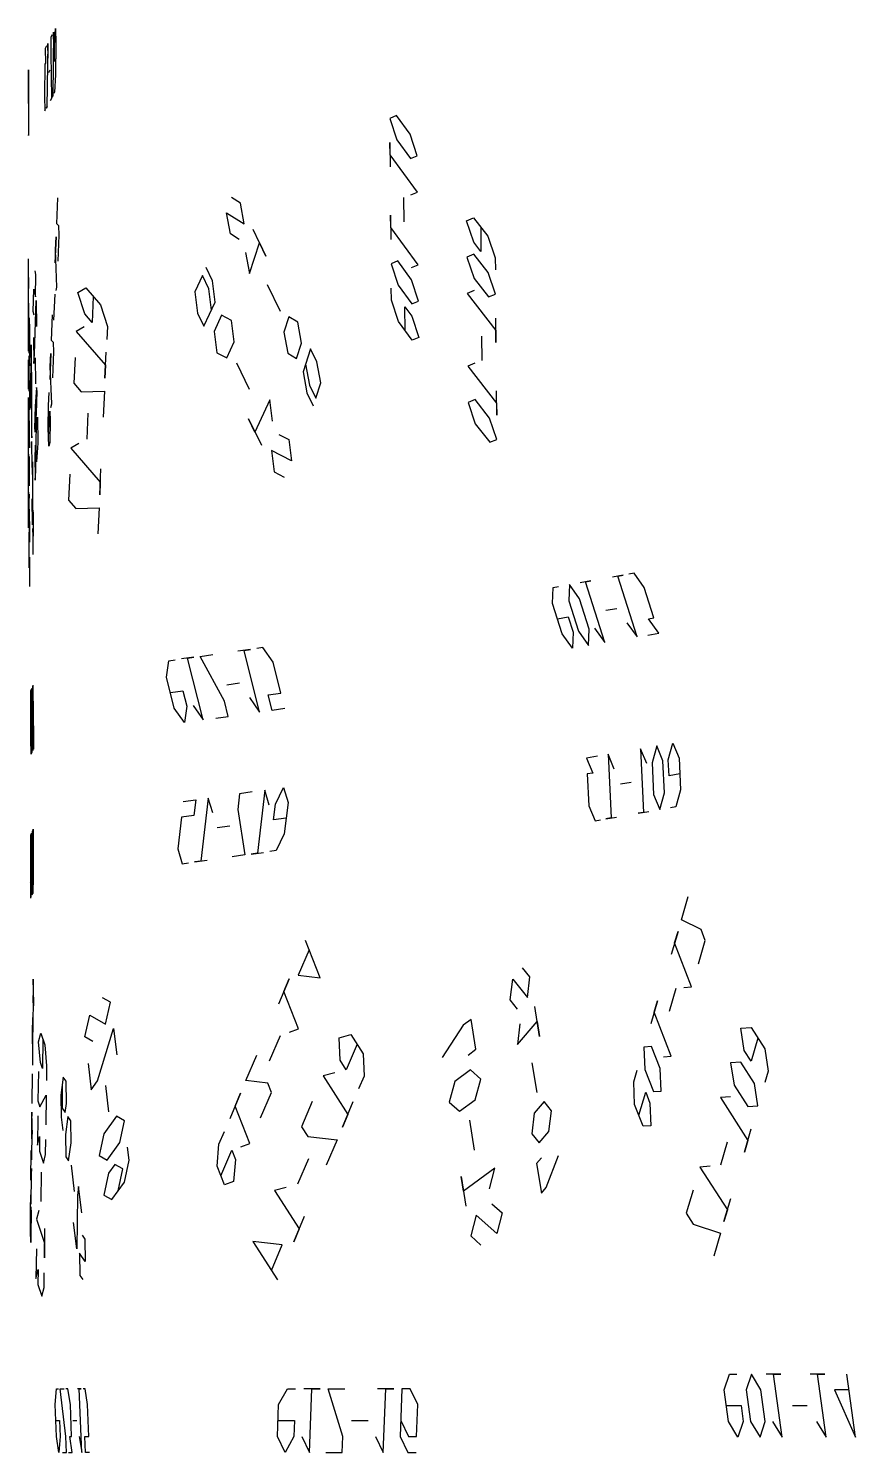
# Model space of a CAD drawing. Header units: metres. Extents: x -3.55 to 5.66, y -3.79 to 3.79.
# Drawn here: x 4.578 to 5.658, y 0.052 to 1.911 of the extents above; entities that cross this region are included whole.
import ezdxf

# ---------------------------------------------------------------- set-up
doc = ezdxf.new("R2010")
doc.units = ezdxf.units.M
doc.layers.add('PROFILES', color=30, linetype='CONTINUOUS')

msp = doc.modelspace()

# ---------------------------------------------------------------- linework, layer by layer
at = {"layer": 'PROFILES'}
for p, q in [((4.6075, 1.8994, 8.8066), (4.6072, 1.8786, 8.8083)), ((4.6092, 1.9027, 8.8481), (4.6075, 1.8994, 8.8066)), ((4.6108, 1.9059, 8.8897), (4.6097, 1.8228, 8.8962)), ((4.6114, 1.8868, 8.912), (4.6108, 1.9059, 8.8897)), ((4.6122, 1.8884, 8.9328), (4.6134, 1.9108, 8.9519)), ((4.6134, 1.9108, 8.9519), (4.6139, 1.8916, 8.9743)), ((4.6016, 1.888, 8.6614), (4.5999, 1.8848, 8.6199)), ((4.5999, 1.8848, 8.6199), (4.6005, 1.8656, 8.6423)), ((4.6033, 1.8913, 8.7029), (4.6021, 1.8082, 8.7094)), ((4.6038, 1.8721, 8.7253), (4.6033, 1.8913, 8.7029)), ((4.6072, 1.8786, 8.8083), (4.608, 1.8196, 8.8547)), ((4.6119, 1.8676, 8.9344), (4.6122, 1.8884, 8.9328)), ((4.6139, 1.8916, 8.9743), (4.6133, 1.8501, 8.9776)), ((4.5996, 1.864, 8.6215), (4.599, 1.8225, 8.6248)), ((4.6005, 1.8656, 8.6423), (4.5996, 1.864, 8.6215)), ((4.6136, 1.8709, 8.9759), (4.6119, 1.8676, 8.9344)), ((4.5781, 1.8358, 7.3113), (4.5781, 1.8568, 7.2906)), ((4.5781, 1.8568, 7.2906), (4.5781, 1.7735, 7.29)), ((4.5781, 1.8354, 7.3738), (4.5781, 1.8564, 7.3531)), ((4.5781, 1.8564, 7.3531), (4.5781, 1.7731, 7.3525)), ((4.5781, 1.8553, 7.4989), (4.5781, 1.8556, 7.4572)), ((4.5781, 1.8556, 7.4572), (4.5781, 1.8347, 7.4779)), ((4.5781, 1.8549, 7.5614), (4.5781, 1.8552, 7.5197)), ((4.5781, 1.8552, 7.5197), (4.5781, 1.8344, 7.5196)), ((4.5781, 1.8339, 7.5821), (4.5781, 1.8546, 7.6031)), ((4.5781, 1.8546, 7.6031), (4.5781, 1.8336, 7.6238)), ((4.606, 1.8562, 8.7892), (4.6044, 1.853, 8.7477)), ((4.6133, 1.8501, 8.9776), (4.6122, 1.8277, 8.9585)), ((4.5781, 1.8347, 7.4779), (4.5781, 1.8348, 7.4571)), ((4.5781, 1.8348, 7.4571), (4.5781, 1.7931, 7.4568)), ((4.5781, 1.8344, 7.5196), (4.5781, 1.7716, 7.5608)), ((4.5781, 1.8131, 7.5819), (4.5781, 1.8339, 7.5821)), ((4.5781, 1.8336, 7.6238), (4.5781, 1.792, 7.6235)), ((4.599, 1.8225, 8.6248), (4.5996, 1.8033, 8.6472)), ((4.6088, 1.8212, 8.8755), (4.6105, 1.8245, 8.917)), ((4.6097, 1.8228, 8.8962), (4.6088, 1.8212, 8.8755)), ((4.6122, 1.8277, 8.9585), (4.6113, 1.8261, 8.9377)), ((4.5781, 1.8141, 7.4361), (4.5781, 1.8144, 7.3945)), ((4.5781, 1.8128, 7.6236), (4.5781, 1.8131, 7.5819)), ((4.5996, 1.8033, 8.6472), (4.6004, 1.8049, 8.6679)), ((4.6013, 1.8066, 8.6887), (4.6029, 1.8098, 8.7302)), ((4.6021, 1.8082, 8.7094), (4.6013, 1.8066, 8.6887)), ((4.608, 1.8196, 8.8547), (4.6063, 1.8163, 8.8132)), ((4.5781, 1.7931, 7.4568), (4.5781, 1.7722, 7.4775)), ((4.5781, 1.792, 7.6235), (4.5781, 1.7713, 7.6025)), ((5.0585, 1.7971, 10.5221), (5.0498, 1.7935, 10.4942)), ((5.0498, 1.7935, 10.4942), (5.0588, 1.7655, 10.495)), ((5.0764, 1.7727, 10.5508), (5.0585, 1.7971, 10.5221)), ((4.5781, 1.7735, 7.29), (4.5781, 1.7736, 7.2692)), ((4.5781, 1.7736, 7.2692), (4.5781, 1.7733, 7.3108)), ((4.5781, 1.7731, 7.3525), (4.5781, 1.7732, 7.3317)), ((4.5781, 1.7732, 7.3317), (4.5781, 1.7729, 7.3733)), ((4.5781, 1.7722, 7.4775), (4.5781, 1.772, 7.4983)), ((4.5781, 1.7716, 7.5608), (4.5781, 1.7719, 7.5192)), ((4.5781, 1.7713, 7.6025), (4.5781, 1.7714, 7.5817)), ((5.0855, 1.7447, 10.5515), (5.0764, 1.7727, 10.5508)), ((5.0502, 1.746, 10.4535), (5.05, 1.7618, 10.4671)), ((5.05, 1.7618, 10.4671), (5.0503, 1.7302, 10.44)), ((5.0588, 1.7655, 10.495), (5.0767, 1.7411, 10.5236)), ((5.0859, 1.6972, 10.5109), (5.0502, 1.746, 10.4535)), ((5.0767, 1.7411, 10.5236), (5.0855, 1.7447, 10.5515)), ((5.0771, 1.6936, 10.483), (5.0859, 1.6972, 10.5109)), ((4.615, 1.6558, 9.1068), (4.6165, 1.6896, 9.131)), ((4.8547, 1.6829, 9.8486), (4.8431, 1.6901, 9.8225)), ((4.8598, 1.6556, 9.8388), (4.8547, 1.6829, 9.8486)), ((5.0686, 1.6584, 10.428), (5.0683, 1.69, 10.4551)), ((4.6179, 1.6532, 9.1818), (4.615, 1.6558, 9.1068)), ((4.8417, 1.6428, 9.7768), (4.8366, 1.6701, 9.7866)), ((4.8366, 1.6701, 9.7866), (4.8598, 1.6556, 9.8388)), ((5.051, 1.6511, 10.3722), (5.0509, 1.6669, 10.3858)), ((5.0509, 1.6669, 10.3858), (5.0512, 1.6353, 10.3586)), ((5.1497, 1.6598, 10.6512), (5.159, 1.6636, 10.6789)), ((5.1593, 1.632, 10.6518), (5.1497, 1.6598, 10.6512)), ((5.159, 1.6636, 10.6789), (5.1779, 1.6395, 10.7072)), ((4.6142, 1.6388, 9.0946), (4.6127, 1.605, 9.0704)), ((4.6135, 1.6219, 9.0825), (4.6142, 1.6388, 9.0946)), ((4.6168, 1.6072, 9.1745), (4.6183, 1.6411, 9.1987)), ((4.6183, 1.6411, 9.1987), (4.6179, 1.6532, 9.1818)), ((4.8533, 1.6355, 9.8029), (4.8417, 1.6428, 9.7768)), ((4.888, 1.6137, 9.8812), (4.8713, 1.6483, 9.8649)), ((5.0868, 1.6023, 10.4295), (5.051, 1.6511, 10.3722)), ((5.1685, 1.6515, 10.6931), (5.1687, 1.6199, 10.6659)), ((5.1779, 1.6395, 10.7072), (5.1875, 1.6116, 10.7078)), ((4.6153, 1.5733, 9.1502), (4.6135, 1.6219, 9.0825)), ((4.8616, 1.6182, 9.811), (4.8667, 1.5909, 9.8012)), ((4.8667, 1.5909, 9.8012), (4.8797, 1.631, 9.8731)), ((4.8797, 1.631, 9.8731), (4.888, 1.6137, 9.8812)), ((5.1687, 1.6199, 10.6659), (5.1593, 1.632, 10.6518)), ((4.5781, 1.5715, 7.7883), (4.5781, 1.6099, 7.8045)), ((4.8182, 1.5814, 9.6705), (4.8099, 1.5987, 9.6624)), ((5.0603, 1.6073, 10.3594), (5.0515, 1.6037, 10.3315)), ((5.0515, 1.6037, 10.3315), (5.0605, 1.5757, 10.3323)), ((5.0781, 1.5829, 10.3881), (5.0603, 1.6073, 10.3594)), ((5.078, 1.5987, 10.4016), (5.0868, 1.6023, 10.4295)), ((5.1595, 1.6161, 10.6382), (5.1502, 1.6124, 10.6105)), ((5.1502, 1.6124, 10.6105), (5.1597, 1.5845, 10.6111)), ((5.1783, 1.5921, 10.6665), (5.1595, 1.6161, 10.6382)), ((5.1875, 1.6116, 10.7078), (5.1876, 1.5958, 10.6942)), ((4.5781, 1.5776, 7.8813), (4.5781, 1.5857, 7.8621)), ((4.5781, 1.5857, 7.8621), (4.5781, 1.5715, 7.7883)), ((4.5879, 1.5898, 8.4421), (4.5868, 1.5946, 8.4131)), ((4.5872, 1.5607, 8.4373), (4.5879, 1.5898, 8.4421)), ((4.8051, 1.5882, 9.6451), (4.7954, 1.5672, 9.6104)), ((4.8134, 1.5709, 9.6532), (4.8051, 1.5882, 9.6451)), ((4.8217, 1.5537, 9.6613), (4.8182, 1.5814, 9.6705)), ((5.0872, 1.5549, 10.3888), (5.0781, 1.5829, 10.3881)), ((5.1597, 1.5845, 10.6111), (5.1786, 1.5604, 10.6394)), ((5.1879, 1.5642, 10.6671), (5.1783, 1.5921, 10.6665)), ((4.5781, 1.5392, 7.8652), (4.5781, 1.5776, 7.8813)), ((4.5844, 1.5413, 8.3744), (4.5851, 1.5704, 8.3792)), ((4.5851, 1.5704, 8.3792), (4.5872, 1.5607, 8.4373)), ((4.6113, 1.5299, 9.0679), (4.6128, 1.5638, 9.0921)), ((4.6141, 1.5686, 9.1212), (4.6153, 1.5733, 9.1502)), ((4.6427, 1.5662, 9.266), (4.6531, 1.5721, 9.2929)), ((4.6515, 1.5382, 9.2687), (4.6427, 1.5662, 9.266)), ((4.6531, 1.5721, 9.2929), (4.6723, 1.55, 9.3226)), ((4.7954, 1.5672, 9.6104), (4.7989, 1.5394, 9.6012)), ((4.8169, 1.5432, 9.644), (4.8134, 1.5709, 9.6532)), ((4.8898, 1.5764, 9.8534), (4.9065, 1.5419, 9.8697)), ((5.0519, 1.5562, 10.2908), (5.0517, 1.572, 10.3044)), ((5.0605, 1.5757, 10.3323), (5.0784, 1.5512, 10.361)), ((5.1599, 1.5687, 10.5976), (5.1506, 1.5649, 10.5699)), ((5.1506, 1.5649, 10.5699), (5.1883, 1.5167, 10.6264)), ((5.1786, 1.5604, 10.6394), (5.1879, 1.5642, 10.6671)), ((4.5781, 1.5331, 7.7722), (4.5781, 1.5523, 7.7803)), ((4.5781, 1.5523, 7.7803), (4.5781, 1.5139, 7.7641)), ((4.586, 1.4856, 8.4398), (4.5882, 1.5559, 8.4664)), ((4.5882, 1.5559, 8.4664), (4.5886, 1.522, 8.4906)), ((4.6627, 1.561, 9.3077), (4.6611, 1.5271, 9.2835)), ((4.6723, 1.55, 9.3226), (4.6811, 1.522, 9.3253)), ((4.8072, 1.5222, 9.6093), (4.8217, 1.5537, 9.6613)), ((5.061, 1.5282, 10.2916), (5.0519, 1.5562, 10.2908)), ((5.0699, 1.516, 10.3059), (5.0696, 1.5476, 10.3331)), ((5.0696, 1.5476, 10.3331), (5.0785, 1.5354, 10.3474)), ((5.0784, 1.5512, 10.361), (5.0872, 1.5549, 10.3888)), ((4.5781, 1.5008, 7.849), (4.5781, 1.5331, 7.7722)), ((4.5787, 1.5221, 7.9597), (4.5789, 1.5333, 7.9869)), ((4.5789, 1.5333, 7.9869), (4.5793, 1.5171, 8.0253)), ((4.5791, 1.5252, 8.0061), (4.5791, 1.4868, 7.99)), ((4.5854, 1.5365, 8.4035), (4.5844, 1.5413, 8.3744)), ((4.6081, 1.5034, 8.9977), (4.6096, 1.5372, 9.0219)), ((4.6611, 1.5271, 9.2835), (4.6515, 1.5382, 9.2687)), ((4.7989, 1.5394, 9.6012), (4.8072, 1.5222, 9.6093)), ((4.83, 1.5364, 9.6695), (4.8204, 1.5154, 9.6348)), ((4.8432, 1.5296, 9.6949), (4.83, 1.5364, 9.6695)), ((4.8467, 1.5018, 9.6857), (4.8432, 1.5296, 9.6949)), ((4.918, 1.5346, 9.8958), (4.9115, 1.5145, 9.8598)), ((4.9296, 1.5274, 9.9219), (4.918, 1.5346, 9.8958)), ((4.9347, 1.5, 9.912), (4.9296, 1.5274, 9.9219)), ((5.0788, 1.5038, 10.3203), (5.061, 1.5282, 10.2916)), ((5.0785, 1.5354, 10.3474), (5.0876, 1.5074, 10.3482)), ((5.1884, 1.5009, 10.6129), (5.1882, 1.5326, 10.64)), ((4.5789, 1.4948, 7.9708), (4.5787, 1.5221, 7.9597)), ((4.5793, 1.5171, 8.0253), (4.5795, 1.4898, 8.0365)), ((4.5847, 1.5074, 8.3987), (4.5851, 1.4735, 8.4229)), ((4.6508, 1.5213, 9.2566), (4.6404, 1.5154, 9.2296)), ((4.6404, 1.5154, 9.2296), (4.6788, 1.4712, 9.2889)), ((4.6811, 1.522, 9.3253), (4.6803, 1.505, 9.3132)), ((4.8204, 1.5154, 9.6348), (4.8238, 1.4876, 9.6256)), ((4.9115, 1.5145, 9.8598), (4.9166, 1.4872, 9.85)), ((5.0876, 1.5074, 10.3482), (5.0788, 1.5038, 10.3203)), ((5.1697, 1.5092, 10.571), (5.17, 1.4776, 10.5439)), ((5.1883, 1.5167, 10.6264), (5.1884, 1.5009, 10.6129)), ((4.5781, 1.4897, 7.8217), (4.5781, 1.5008, 7.849)), ((4.5791, 1.4868, 7.99), (4.5789, 1.4948, 7.9708)), ((4.5795, 1.4898, 8.0365), (4.5795, 1.4706, 8.0284)), ((4.5817, 1.4977, 8.2776), (4.5816, 1.4856, 8.2607)), ((4.5821, 1.4638, 8.3019), (4.5817, 1.4977, 8.2776)), ((4.611, 1.5008, 9.0727), (4.6081, 1.5034, 8.9977)), ((4.6099, 1.4548, 9.0654), (4.6114, 1.4887, 9.0896)), ((4.6114, 1.4887, 9.0896), (4.611, 1.5008, 9.0727)), ((4.678, 1.4543, 9.2768), (4.6796, 1.4881, 9.301)), ((4.8238, 1.4876, 9.6256), (4.837, 1.4808, 9.6511)), ((4.837, 1.4808, 9.6511), (4.8467, 1.5018, 9.6857)), ((4.9166, 1.4872, 9.85), (4.9282, 1.48, 9.8761)), ((4.9282, 1.48, 9.8761), (4.9347, 1.5, 9.912)), ((4.9462, 1.4928, 9.9381), (4.9365, 1.4627, 9.8842)), ((4.9546, 1.4755, 9.9463), (4.9462, 1.4928, 9.9381)), ((4.5781, 1.4401, 7.7783), (4.5781, 1.4785, 7.7945)), ((4.5787, 1.4837, 7.9435), (4.5787, 1.4453, 7.9274)), ((4.5813, 1.4492, 8.2098), (4.5815, 1.4734, 8.2437)), ((4.5815, 1.4734, 8.2437), (4.582, 1.4517, 8.2849)), ((4.5816, 1.4856, 8.2607), (4.5819, 1.4396, 8.268)), ((4.5851, 1.4735, 8.4229), (4.586, 1.4856, 8.4398)), ((4.587, 1.4808, 8.4689), (4.5874, 1.4469, 8.4931)), ((4.6073, 1.4865, 8.9856), (4.6058, 1.4526, 8.9613)), ((4.6066, 1.4695, 8.9735), (4.6073, 1.4865, 8.9856)), ((4.6084, 1.421, 9.0412), (4.6066, 1.4695, 8.9735)), ((4.6389, 1.4815, 9.2054), (4.6373, 1.4477, 9.1811)), ((4.6788, 1.4712, 9.2889), (4.678, 1.4543, 9.2768)), ((4.8668, 1.4395, 9.6928), (4.8502, 1.474, 9.6765)), ((4.9397, 1.4727, 9.9022), (4.9448, 1.4454, 9.8924)), ((4.9596, 1.4482, 9.9364), (4.9546, 1.4755, 9.9463)), ((5.1607, 1.4738, 10.5162), (5.1515, 1.47, 10.4885)), ((5.1515, 1.47, 10.4885), (5.1892, 1.4218, 10.5451)), ((4.5789, 1.4372, 7.9466), (4.5795, 1.4514, 8.0203)), ((4.5795, 1.4514, 8.0203), (4.5795, 1.413, 8.0042)), ((4.582, 1.4517, 8.2849), (4.5821, 1.4638, 8.3019)), ((4.9365, 1.4627, 9.8842), (4.9416, 1.4354, 9.8744)), ((4.5787, 1.4453, 7.9274), (4.5789, 1.4372, 7.9466)), ((4.5816, 1.4153, 8.2341), (4.5813, 1.4492, 8.2098)), ((4.5819, 1.4396, 8.268), (4.5816, 1.4153, 8.2341)), ((4.5822, 1.4347, 8.297), (4.5819, 1.4105, 8.2631)), ((4.5825, 1.4299, 8.3261), (4.5822, 1.4347, 8.297)), ((4.5884, 1.4421, 8.5221), (4.5867, 1.4179, 8.4883)), ((4.5895, 1.4373, 8.5512), (4.5884, 1.4421, 8.5221)), ((4.5888, 1.4082, 8.5464), (4.5895, 1.4373, 8.5512)), ((4.6043, 1.4187, 8.9371), (4.605, 1.4357, 8.9492)), ((4.6373, 1.4477, 9.1811), (4.6469, 1.4366, 9.196)), ((4.6469, 1.4366, 9.196), (4.6772, 1.4373, 9.2647)), ((4.6772, 1.4373, 9.2647), (4.6757, 1.4035, 9.2405)), ((4.9416, 1.4354, 9.8744), (4.9499, 1.4181, 9.8825)), ((4.9448, 1.4454, 9.8924), (4.9531, 1.4282, 9.9005)), ((4.9531, 1.4282, 9.9005), (4.9596, 1.4482, 9.9364)), ((5.1893, 1.406, 10.5315), (5.189, 1.4377, 10.5587)), ((4.5781, 1.4128, 7.7895), (4.5781, 1.429, 7.7511)), ((4.5781, 1.429, 7.7511), (4.5781, 1.4178, 7.7238)), ((4.5781, 1.4178, 7.7238), (4.5781, 1.3986, 7.7157)), ((4.5781, 1.3936, 7.7814), (4.5781, 1.4128, 7.7895)), ((4.5787, 1.4261, 7.9193), (4.5787, 1.3877, 7.9032)), ((4.5825, 1.4008, 8.3213), (4.5825, 1.4299, 8.3261)), ((4.5867, 1.4179, 8.4883), (4.586, 1.3888, 8.4835)), ((4.6039, 1.3897, 8.9419), (4.6043, 1.4187, 8.9371)), ((4.6071, 1.4162, 9.0121), (4.6084, 1.421, 9.0412)), ((4.8931, 1.4259, 9.7438), (4.8738, 1.3839, 9.6744)), ((4.8966, 1.3981, 9.7346), (4.8931, 1.4259, 9.7438)), ((5.1612, 1.4263, 10.4755), (5.1519, 1.4226, 10.4478)), ((5.1519, 1.4226, 10.4478), (5.1614, 1.3947, 10.4484)), ((5.18, 1.4022, 10.5038), (5.1612, 1.4263, 10.4755)), ((5.1892, 1.4218, 10.5451), (5.1893, 1.406, 10.5315)), ((4.5781, 1.3663, 7.7925), (4.5781, 1.4048, 7.8087)), ((4.5781, 1.4048, 7.8087), (4.5781, 1.3936, 7.7814)), ((4.5787, 1.3877, 7.9032), (4.5789, 1.3988, 7.9305)), ((4.5789, 1.3988, 7.9305), (4.5789, 1.3796, 7.9224)), ((4.5819, 1.4105, 8.2631), (4.582, 1.3814, 8.2583)), ((4.5823, 1.3766, 8.2874), (4.5825, 1.4008, 8.3213)), ((4.587, 1.384, 8.5125), (4.5888, 1.4082, 8.5464)), ((4.5881, 1.3791, 8.5416), (4.5898, 1.4034, 8.5754)), ((4.5898, 1.4034, 8.5754), (4.5902, 1.3695, 8.5997)), ((4.6044, 1.3775, 8.9588), (4.6059, 1.4114, 8.9831)), ((4.6059, 1.4114, 8.9831), (4.6064, 1.3993, 9)), ((4.6064, 1.3993, 9), (4.6061, 1.3702, 9.0048)), ((4.6558, 1.4086, 9.1987), (4.6542, 1.3748, 9.1744)), ((4.8738, 1.3839, 9.6744), (4.8655, 1.4012, 9.6663)), ((4.8655, 1.4012, 9.6663), (4.8821, 1.3667, 9.6826)), ((5.1614, 1.3947, 10.4484), (5.1803, 1.3706, 10.4767)), ((5.1896, 1.3744, 10.5044), (5.18, 1.4022, 10.5038)), ((4.5781, 1.341, 7.6915), (4.5781, 1.3794, 7.7076)), ((4.5789, 1.3796, 7.9224), (4.5793, 1.3635, 7.9608)), ((4.5795, 1.3746, 7.9881), (4.5795, 1.3938, 7.9961)), ((4.582, 1.3814, 8.2583), (4.5823, 1.3766, 8.2874)), ((4.586, 1.3888, 8.4835), (4.587, 1.384, 8.5125)), ((4.5876, 1.3331, 8.5489), (4.5881, 1.3791, 8.5416)), ((4.6048, 1.3654, 8.9758), (4.6039, 1.3897, 8.9419)), ((4.9049, 1.3809, 9.7427), (4.9181, 1.3741, 9.7682)), ((4.5793, 1.3635, 7.9608), (4.5795, 1.3746, 7.9881)), ((4.583, 1.3379, 8.3407), (4.5826, 1.3718, 8.3164)), ((4.5872, 1.367, 8.5246), (4.5864, 1.3549, 8.5077)), ((4.5885, 1.3452, 8.5658), (4.5872, 1.367, 8.5246)), ((4.5902, 1.3695, 8.5997), (4.5885, 1.3452, 8.5658)), ((4.6061, 1.3702, 9.0048), (4.6048, 1.3654, 8.9758)), ((4.6439, 1.3689, 9.1475), (4.6335, 1.363, 9.1206)), ((4.6335, 1.363, 9.1206), (4.6719, 1.3188, 9.1799)), ((4.9216, 1.3463, 9.759), (4.8953, 1.3599, 9.708)), ((4.8953, 1.3599, 9.708), (4.8988, 1.3321, 9.6988)), ((4.9181, 1.3741, 9.7682), (4.9216, 1.3463, 9.759)), ((5.1803, 1.3706, 10.4767), (5.1896, 1.3744, 10.5044)), ((4.5781, 1.3471, 7.7845), (4.5781, 1.3552, 7.7653)), ((4.5781, 1.3552, 7.7653), (4.5781, 1.341, 7.6915)), ((4.5781, 1.3087, 7.7683), (4.5781, 1.3471, 7.7845)), ((4.5791, 1.3523, 7.9335), (4.5791, 1.3139, 7.9174)), ((4.5834, 1.3452, 8.3867), (4.5832, 1.333, 8.3697)), ((4.5837, 1.3113, 8.4109), (4.5834, 1.3452, 8.3867)), ((4.5864, 1.3549, 8.5077), (4.5867, 1.321, 8.5319)), ((4.5781, 1.3026, 7.6754), (4.5781, 1.3218, 7.6834)), ((4.5832, 1.333, 8.3697), (4.5833, 1.2628, 8.3431)), ((4.5867, 1.321, 8.5319), (4.5876, 1.3331, 8.5489)), ((4.632, 1.3292, 9.0963), (4.6304, 1.2953, 9.0721)), ((4.6711, 1.3019, 9.1677), (4.6726, 1.3358, 9.192)), ((4.8988, 1.3321, 9.6988), (4.9119, 1.3253, 9.7243)), ((4.5781, 1.2672, 7.7057), (4.5781, 1.3056, 7.7219)), ((4.5781, 1.3056, 7.7219), (4.5781, 1.2976, 7.7411)), ((4.5781, 1.2753, 7.6865), (4.5781, 1.3026, 7.6754)), ((4.5789, 1.3028, 7.8901), (4.5787, 1.2916, 7.8628)), ((4.6719, 1.3188, 9.1799), (4.6711, 1.3019, 9.1677)), ((4.5781, 1.2976, 7.7411), (4.5781, 1.2703, 7.7522)), ((4.5787, 1.2916, 7.8628), (4.5795, 1.2594, 7.9397)), ((4.5833, 1.2628, 8.3431), (4.5829, 1.2967, 8.3189)), ((4.6304, 1.2953, 9.0721), (4.64, 1.2843, 9.0869)), ((4.64, 1.2843, 9.0869), (4.6703, 1.285, 9.1556)), ((4.6703, 1.285, 9.1556), (4.6688, 1.2511, 9.1314)), ((4.5781, 1.2592, 7.7249), (4.5781, 1.2753, 7.6865)), ((4.5781, 1.2703, 7.7522), (4.5781, 1.2592, 7.7249)), ((4.5795, 1.2401, 7.9316), (4.5795, 1.2786, 7.9477)), ((4.5838, 1.2822, 8.4061), (4.5841, 1.2774, 8.4351)), ((4.5841, 1.2774, 8.4351), (4.5841, 1.2483, 8.4303)), ((4.5787, 1.2532, 7.8467), (4.5787, 1.2148, 7.8306)), ((4.5795, 1.2594, 7.9397), (4.5795, 1.2401, 7.9316)), ((4.5841, 1.2483, 8.4303), (4.5836, 1.258, 8.3722)), ((4.5836, 1.258, 8.3722), (4.5836, 1.2289, 8.3674)), ((4.5836, 1.2289, 8.3674), (4.5839, 1.2241, 8.3964)), ((4.5787, 1.2148, 7.8306), (4.5789, 1.2067, 7.8498)), ((4.5789, 1.2067, 7.8498), (4.5795, 1.2209, 7.9235)), ((4.5795, 1.2209, 7.9235), (4.5795, 1.1825, 7.9074)), ((5.3124, 1.1899, 10.6645), (5.2983, 1.1874, 10.6254)), ((5.3054, 1.1886, 10.6449), (5.3124, 1.1899, 10.6645)), ((5.3546, 1.1972, 10.7819), (5.3406, 1.1948, 10.7428)), ((5.3476, 1.196, 10.7623), (5.3546, 1.1972, 10.7819)), ((5.3727, 1.1166, 10.7583), (5.3476, 1.196, 10.7623)), ((5.3687, 1.1997, 10.821), (5.3617, 1.1984, 10.8015)), ((5.382, 1.181, 10.8396), (5.3687, 1.1997, 10.821)), ((5.2623, 1.1602, 10.5069), (5.2631, 1.1813, 10.5275)), ((5.2631, 1.1813, 10.5275), (5.2701, 1.1825, 10.5471)), ((5.2842, 1.185, 10.5862), (5.2835, 1.1639, 10.5656)), ((5.2975, 1.1664, 10.6048), (5.2842, 1.185, 10.5862)), ((5.3304, 1.1093, 10.6409), (5.3054, 1.1886, 10.6449)), ((5.3946, 1.1414, 10.8376), (5.382, 1.181, 10.8396)), ((5.2749, 1.1206, 10.5049), (5.2623, 1.1602, 10.5069)), ((5.2835, 1.1639, 10.5656), (5.296, 1.1242, 10.5636)), ((5.3101, 1.1267, 10.6027), (5.2975, 1.1664, 10.6048)), ((5.332, 1.1514, 10.682), (5.3461, 1.1539, 10.7212)), ((5.2686, 1.1404, 10.5059), (5.2827, 1.1428, 10.545)), ((5.2827, 1.1428, 10.545), (5.289, 1.123, 10.544)), ((5.3594, 1.1352, 10.7397), (5.3727, 1.1166, 10.7583)), ((5.3875, 1.1401, 10.818), (5.3946, 1.1414, 10.8376)), ((5.4008, 1.1215, 10.8366), (5.3875, 1.1401, 10.818)), ((5.2882, 1.1019, 10.5234), (5.2749, 1.1206, 10.5049)), ((5.289, 1.123, 10.544), (5.2882, 1.1019, 10.5234)), ((5.296, 1.1242, 10.5636), (5.3093, 1.1056, 10.5822)), ((5.3093, 1.1056, 10.5822), (5.3101, 1.1267, 10.6027)), ((5.3171, 1.1279, 10.6223), (5.3304, 1.1093, 10.6409)), ((5.3868, 1.1191, 10.7974), (5.4008, 1.1215, 10.8366)), ((4.8678, 1.1003, 9.4868), (4.8514, 1.098, 9.4486)), ((4.8596, 1.0991, 9.4677), (4.8678, 1.1003, 9.4868)), ((4.8799, 1.0184, 9.4638), (4.8596, 1.0991, 9.4677)), ((4.8842, 1.1026, 9.5251), (4.876, 1.1014, 9.5059)), ((4.8974, 1.0835, 9.5432), (4.8842, 1.1026, 9.5251)), ((4.7583, 1.0642, 9.2181), (4.7614, 1.0855, 9.2382)), ((4.7614, 1.0855, 9.2382), (4.7696, 1.0866, 9.2573)), ((4.7941, 1.09, 9.3147), (4.7778, 1.0878, 9.2764)), ((4.7859, 1.0889, 9.2956), (4.7941, 1.09, 9.3147)), ((4.8062, 1.0082, 9.2917), (4.7859, 1.0889, 9.2956)), ((4.8023, 1.0912, 9.3338), (4.8187, 1.0935, 9.3721)), ((4.8339, 1.0329, 9.3692), (4.8023, 1.0912, 9.3338)), ((4.9076, 1.0431, 9.5413), (4.8974, 1.0835, 9.5432)), ((4.7684, 1.0238, 9.2162), (4.7583, 1.0642, 9.2181)), ((4.5812, 1.0255, 8.0176), (4.5813, 1.0468, 8.038)), ((4.5813, 1.0468, 8.038), (4.5815, 1.0472, 8.0589)), ((4.5816, 1.0476, 8.0797), (4.582, 1.0485, 8.1214)), ((4.5823, 0.986, 8.1226), (4.5816, 1.0476, 8.0797)), ((4.5824, 1.0493, 8.163), (4.5822, 1.0489, 8.1422)), ((4.5827, 1.0289, 8.1843), (4.5824, 1.0493, 8.163)), ((4.5838, 1.0522, 8.3088), (4.5834, 1.0514, 8.2672)), ((4.5836, 1.0518, 8.288), (4.5838, 1.0522, 8.3088)), ((4.5839, 0.9685, 8.2897), (4.5836, 1.0518, 8.288)), ((4.5847, 0.9702, 8.373), (4.5844, 1.0535, 8.3713)), ((4.7634, 1.044, 9.2171), (4.7797, 1.0463, 9.2554)), ((4.7797, 1.0463, 9.2554), (4.7848, 1.0261, 9.2544)), ((4.837, 1.0542, 9.3893), (4.8534, 1.0565, 9.4275)), ((4.8912, 1.0409, 9.503), (4.9076, 1.0431, 9.5413)), ((4.5813, 0.9839, 8.0185), (4.5812, 1.0255, 8.0176)), ((4.5829, 0.9872, 8.1851), (4.5827, 1.0289, 8.1843)), ((4.5844, 1.0327, 8.3717), (4.5841, 1.0318, 8.3301)), ((4.5841, 1.0318, 8.3301), (4.5847, 0.9702, 8.373)), ((4.7817, 1.0048, 9.2343), (4.7684, 1.0238, 9.2162)), ((4.7848, 1.0261, 9.2544), (4.7817, 1.0048, 9.2343)), ((4.793, 1.0272, 9.2735), (4.8062, 1.0082, 9.2917)), ((4.839, 1.0127, 9.3682), (4.8339, 1.0329, 9.3692)), ((4.8666, 1.0375, 9.4457), (4.8799, 1.0184, 9.4638)), ((4.8963, 1.0207, 9.5021), (4.8912, 1.0409, 9.503)), ((4.9126, 1.023, 9.5403), (4.8963, 1.0207, 9.5021)), ((4.5812, 1.0047, 8.0181), (4.5816, 1.0055, 8.0597)), ((4.5816, 1.0055, 8.0597), (4.5817, 0.9847, 8.0601)), ((4.583, 1.0085, 8.2055), (4.5834, 1.0093, 8.2472)), ((4.8226, 1.0105, 9.3299), (4.839, 1.0127, 9.3682)), ((4.5824, 0.9651, 8.123), (4.5823, 0.986, 8.1226)), ((4.5827, 0.9868, 8.1643), (4.5829, 0.9872, 8.1851)), ((4.583, 0.9664, 8.1855), (4.5827, 0.9868, 8.1643)), ((4.5837, 0.9889, 8.2684), (4.5839, 0.9685, 8.2897)), ((4.5816, 0.9635, 8.0397), (4.5813, 0.9839, 8.0185)), ((4.5817, 0.9847, 8.0601), (4.5816, 0.9635, 8.0397)), ((5.3851, 0.9512, 10.7198), (5.377, 0.9707, 10.6993)), ((5.377, 0.9707, 10.6993), (5.3811, 0.8876, 10.703)), ((5.3982, 0.9744, 10.758), (5.3921, 0.9524, 10.7394)), ((5.4062, 0.9548, 10.7785), (5.3982, 0.9744, 10.758)), ((5.4133, 0.9561, 10.7981), (5.4193, 0.9781, 10.8167)), ((5.4193, 0.9781, 10.8167), (5.4273, 0.9585, 10.8372)), ((4.582, 0.9643, 8.0814), (4.5824, 0.9651, 8.123)), ((4.5826, 0.9656, 8.1439), (4.583, 0.9664, 8.1855)), ((5.3207, 0.961, 10.5427), (5.3066, 0.9585, 10.5036)), ((5.3066, 0.9585, 10.5036), (5.3147, 0.9389, 10.5241)), ((5.3428, 0.9438, 10.6024), (5.3348, 0.9634, 10.5819)), ((5.3348, 0.9634, 10.5819), (5.3389, 0.8803, 10.5856)), ((5.3921, 0.9524, 10.7394), (5.3942, 0.9108, 10.7412)), ((5.4082, 0.9133, 10.7804), (5.4062, 0.9548, 10.7785)), ((5.4143, 0.9353, 10.799), (5.4133, 0.9561, 10.7981)), ((5.4273, 0.9585, 10.8372), (5.4294, 0.9169, 10.8391)), ((5.3147, 0.9389, 10.5241), (5.3076, 0.9377, 10.5045)), ((5.3076, 0.9377, 10.5045), (5.3097, 0.8962, 10.5064)), ((5.4284, 0.9377, 10.8381), (5.4143, 0.9353, 10.799)), ((4.8538, 0.912, 9.3905), (4.8514, 0.8914, 9.3928)), ((4.8702, 0.9143, 9.4288), (4.8538, 0.912, 9.3905)), ((4.8865, 0.9165, 9.467), (4.8769, 0.8343, 9.4761)), ((4.8923, 0.8971, 9.4884), (4.8865, 0.9165, 9.467)), ((4.9005, 0.8982, 9.5075), (4.9111, 0.9199, 9.5244)), ((4.9111, 0.9199, 9.5244), (4.9169, 0.9005, 9.5458)), ((5.365, 0.9267, 10.662), (5.3509, 0.9243, 10.6229)), ((5.3942, 0.9108, 10.7412), (5.4022, 0.8913, 10.7617)), ((5.4022, 0.8913, 10.7617), (5.4082, 0.9133, 10.7804)), ((5.4294, 0.9169, 10.8391), (5.4233, 0.8949, 10.8204)), ((4.7801, 0.9017, 9.2184), (4.7965, 0.904, 9.2567)), ((4.7965, 0.904, 9.2567), (4.7941, 0.8834, 9.2589)), ((4.8129, 0.9063, 9.2949), (4.8032, 0.824, 9.3039)), ((4.8187, 0.8869, 9.3163), (4.8129, 0.9063, 9.2949)), ((4.8981, 0.8777, 9.5098), (4.9005, 0.8982, 9.5075)), ((4.9169, 0.9005, 9.5458), (4.912, 0.8594, 9.5503)), ((5.3097, 0.8962, 10.5064), (5.3177, 0.8766, 10.5269)), ((5.4233, 0.8949, 10.8204), (5.4163, 0.8937, 10.8009)), ((4.7777, 0.8812, 9.2207), (4.7729, 0.84, 9.2252)), ((4.7941, 0.8834, 9.2589), (4.7777, 0.8812, 9.2207)), ((4.8514, 0.8914, 9.3928), (4.8605, 0.832, 9.4378)), ((4.9144, 0.8799, 9.548), (4.8981, 0.8777, 9.5098)), ((5.3177, 0.8766, 10.5269), (5.3248, 0.8778, 10.5465)), ((5.3318, 0.879, 10.566), (5.3459, 0.8815, 10.6052)), ((5.3389, 0.8803, 10.5856), (5.3318, 0.879, 10.566)), ((5.3741, 0.8864, 10.6835), (5.3881, 0.8888, 10.7226)), ((5.3811, 0.8876, 10.703), (5.3741, 0.8864, 10.6835)), ((4.5813, 0.8589, 8.021), (4.5806, 0.7756, 8.0227)), ((4.5812, 0.7973, 8.0639), (4.5813, 0.8589, 8.021)), ((4.582, 0.8606, 8.1043), (4.5814, 0.7773, 8.106)), ((4.5821, 0.8402, 8.1255), (4.582, 0.8606, 8.1043)), ((4.5834, 0.8635, 8.2501), (4.583, 0.8627, 8.2084)), ((4.583, 0.8627, 8.2084), (4.583, 0.8423, 8.2297)), ((4.5836, 0.8639, 8.2709), (4.5834, 0.8431, 8.2713)), ((4.584, 0.8648, 8.3126), (4.5836, 0.8639, 8.2709)), ((4.584, 0.8444, 8.3338), (4.5843, 0.8656, 8.3542)), ((4.5843, 0.8656, 8.3542), (4.5844, 0.8452, 8.3755)), ((4.8408, 0.8697, 9.3759), (4.8244, 0.8674, 9.3377)), ((4.912, 0.8594, 9.5503), (4.9014, 0.8377, 9.5334)), ((4.5828, 0.8419, 8.2089), (4.5825, 0.8002, 8.2097)), ((4.583, 0.8423, 8.2297), (4.5828, 0.8419, 8.2089)), ((4.5834, 0.8431, 8.2713), (4.5834, 0.7815, 8.3143)), ((4.5839, 0.8235, 8.3343), (4.584, 0.8444, 8.3338)), ((4.5844, 0.8452, 8.3755), (4.5841, 0.8035, 8.3763)), ((4.7729, 0.84, 9.2252), (4.7787, 0.8206, 9.2466)), ((4.9014, 0.8377, 9.5334), (4.8933, 0.8365, 9.5143)), ((4.5825, 0.8206, 8.1885), (4.5821, 0.8198, 8.1468)), ((4.5842, 0.8244, 8.3759), (4.5839, 0.8235, 8.3343)), ((4.7787, 0.8206, 9.2466), (4.7869, 0.8217, 9.2657)), ((4.795, 0.8229, 9.2848), (4.8114, 0.8252, 9.3231)), ((4.8032, 0.824, 9.3039), (4.795, 0.8229, 9.2848)), ((4.8605, 0.832, 9.4378), (4.8441, 0.8297, 9.3996)), ((4.8687, 0.8331, 9.4569), (4.8851, 0.8354, 9.4952)), ((4.8769, 0.8343, 9.4761), (4.8687, 0.8331, 9.4569)), ((4.5825, 0.8002, 8.2097), (4.5826, 0.7798, 8.231)), ((4.5841, 0.8035, 8.3763), (4.5837, 0.7823, 8.3559)), ((4.5808, 0.7964, 8.0222), (4.5812, 0.7973, 8.0639)), ((4.5834, 0.7815, 8.3143), (4.583, 0.7806, 8.2726)), ((4.5837, 0.7823, 8.3559), (4.5836, 0.7819, 8.3351)), ((4.5812, 0.7769, 8.0852), (4.5816, 0.7777, 8.1268)), ((4.5814, 0.7773, 8.106), (4.5812, 0.7769, 8.0852)), ((4.5826, 0.7798, 8.231), (4.5828, 0.7802, 8.2518)), ((5.4305, 0.7474, 10.827), (5.4394, 0.7776, 10.8543)), ((5.4561, 0.7345, 10.8964), (5.4305, 0.7474, 10.827)), ((5.4261, 0.7323, 10.8133), (5.4172, 0.7021, 10.786)), ((5.4216, 0.7172, 10.7997), (5.4261, 0.7323, 10.8133)), ((5.4616, 0.7202, 10.9105), (5.4561, 0.7345, 10.8964)), ((4.9444, 0.7082, 9.6867), (4.9303, 0.675, 9.6659)), ((4.9588, 0.6717, 9.7354), (4.9396, 0.7204, 9.6705)), ((5.4438, 0.6598, 10.8559), (5.4216, 0.7172, 10.7997)), ((5.4527, 0.69, 10.8832), (5.4616, 0.7202, 10.9105)), ((4.5844, 0.67, 8.5232), (4.5841, 0.6585, 8.4961)), ((4.5847, 0.6543, 8.5619), (4.5844, 0.67, 8.5232)), ((4.9185, 0.6705, 9.6393), (4.9043, 0.6373, 9.6186)), ((4.9114, 0.6539, 9.6289), (4.9185, 0.6705, 9.6393)), ((4.9303, 0.675, 9.6659), (4.9588, 0.6717, 9.7354)), ((5.2071, 0.6428, 10.2), (5.2103, 0.6698, 10.2114)), ((5.2103, 0.6698, 10.2114), (5.2294, 0.646, 10.2619)), ((5.2326, 0.6729, 10.2733), (5.2231, 0.6848, 10.2481)), ((5.2294, 0.646, 10.2619), (5.2326, 0.6729, 10.2733)), ((4.5841, 0.6585, 8.4961), (4.5839, 0.6392, 8.4883)), ((4.5845, 0.635, 8.554), (4.5847, 0.6543, 8.5619)), ((4.9306, 0.6052, 9.6938), (4.9114, 0.6539, 9.6289)), ((5.4149, 0.6281, 10.7732), (5.4238, 0.6583, 10.8005)), ((5.4338, 0.659, 10.8282), (5.4438, 0.6598, 10.8559)), ((4.5844, 0.6079, 8.5655), (4.5848, 0.6465, 8.5812)), ((4.5848, 0.6465, 8.5812), (4.5845, 0.635, 8.554)), ((4.6851, 0.6398, 9.0933), (4.6748, 0.6456, 9.0663)), ((4.6788, 0.6112, 9.0895), (4.6851, 0.6398, 9.0933)), ((5.2166, 0.6309, 10.2252), (5.2071, 0.6428, 10.2)), ((5.2451, 0.5952, 10.3008), (5.2389, 0.6341, 10.2871)), ((5.3994, 0.6417, 10.7314), (5.3905, 0.6115, 10.7041)), ((5.395, 0.6266, 10.7178), (5.3994, 0.6417, 10.7314)), ((4.5837, 0.6199, 8.4804), (4.5833, 0.5813, 8.4648)), ((4.5835, 0.6006, 8.4726), (4.5837, 0.6199, 8.4804)), ((4.6519, 0.5944, 9.0318), (4.6582, 0.6229, 9.0356)), ((4.6582, 0.6229, 9.0356), (4.6788, 0.6112, 9.0895)), ((5.1559, 0.6172, 10.0876), (5.1457, 0.6097, 10.0711)), ((5.1622, 0.5784, 10.1013), (5.1559, 0.6172, 10.0876)), ((5.2164, 0.5846, 10.2206), (5.242, 0.6147, 10.294)), ((5.242, 0.6147, 10.294), (5.2451, 0.5952, 10.3008)), ((5.4172, 0.5692, 10.774), (5.395, 0.6266, 10.7178)), ((4.5839, 0.5693, 8.5498), (4.5835, 0.6006, 8.4726)), ((4.5914, 0.5881, 8.6694), (4.5942, 0.5996, 8.6964)), ((4.5942, 0.5996, 8.6964), (4.5994, 0.584, 8.7347)), ((4.6684, 0.537, 9.0936), (4.6892, 0.6054, 9.1165)), ((4.6892, 0.6054, 9.1165), (4.6933, 0.571, 9.1397)), ((4.8928, 0.5631, 9.6198), (4.9069, 0.5963, 9.6406)), ((4.9187, 0.6008, 9.6672), (4.9306, 0.6052, 9.6938)), ((4.9839, 0.5934, 9.8019), (4.999, 0.5975, 9.8269)), ((4.999, 0.5975, 9.8269), (5.0152, 0.5724, 9.856)), ((5.1457, 0.6097, 10.0711), (5.118, 0.5678, 10.0284)), ((5.2197, 0.6115, 10.232), (5.2164, 0.5846, 10.2206)), ((5.5079, 0.6059, 10.99), (5.5213, 0.607, 11.0162)), ((5.5125, 0.5768, 10.9889), (5.5079, 0.6059, 10.99)), ((5.5213, 0.607, 11.0162), (5.5392, 0.579, 11.0414)), ((4.5938, 0.561, 8.6808), (4.5914, 0.5881, 8.6694)), ((4.5968, 0.5918, 8.7156), (4.5964, 0.5532, 8.6999)), ((4.5994, 0.584, 8.7347), (4.6018, 0.5569, 8.746)), ((4.6623, 0.5885, 9.0588), (4.6519, 0.5944, 9.0318)), ((4.9849, 0.5642, 9.8061), (4.9839, 0.5934, 9.8019)), ((5.0071, 0.5849, 9.8414), (4.993, 0.5517, 9.8207)), ((5.1519, 0.5709, 10.0848), (5.1622, 0.5784, 10.1013)), ((5.3916, 0.582, 10.7045), (5.3816, 0.5813, 10.6768)), ((5.3816, 0.5813, 10.6768), (5.3827, 0.5518, 10.6772)), ((5.4027, 0.5534, 10.7326), (5.3916, 0.582, 10.7045)), ((5.5214, 0.5628, 11.0015), (5.5125, 0.5768, 10.9889)), ((5.5303, 0.593, 11.0288), (5.5214, 0.5628, 11.0015)), ((5.5392, 0.579, 11.0414), (5.5438, 0.5499, 11.0403)), ((4.5836, 0.5578, 8.5227), (4.5839, 0.5693, 8.5498)), ((4.5964, 0.5532, 8.6999), (4.5938, 0.561, 8.6808)), ((4.656, 0.56, 9.055), (4.6601, 0.5256, 9.0782)), ((4.862, 0.5375, 9.5562), (4.8761, 0.5708, 9.577)), ((4.993, 0.5517, 9.8207), (4.9849, 0.5642, 9.8061)), ((5.0152, 0.5724, 9.856), (5.0162, 0.5433, 9.8602)), ((5.2354, 0.5608, 10.271), (5.2417, 0.5219, 10.2848)), ((5.4072, 0.5685, 10.7463), (5.4172, 0.5692, 10.774)), ((5.508, 0.5617, 10.9753), (5.4946, 0.5606, 10.9491)), ((5.4946, 0.5606, 10.9491), (5.4991, 0.5315, 10.948)), ((5.5259, 0.5337, 11.0004), (5.508, 0.5617, 10.9753)), ((4.5828, 0.5077, 8.4799), (4.5833, 0.5464, 8.4955)), ((4.591, 0.5495, 8.6538), (4.5905, 0.5109, 8.6381)), ((4.6018, 0.5569, 8.746), (4.6016, 0.5376, 8.7382)), ((4.6235, 0.542, 8.9218), (4.6203, 0.5185, 8.8876)), ((4.6272, 0.5366, 8.9505), (4.6235, 0.542, 8.9218)), ((4.9779, 0.5476, 9.7957), (4.9628, 0.5435, 9.7708)), ((4.9628, 0.5435, 9.7708), (4.995, 0.4934, 9.829)), ((5.0162, 0.5433, 9.8602), (5.0091, 0.5267, 9.8498)), ((5.155, 0.5514, 10.0917), (5.1345, 0.5365, 10.0587)), ((5.1684, 0.5395, 10.1151), (5.155, 0.5514, 10.0917)), ((5.1613, 0.5126, 10.1054), (5.1684, 0.5395, 10.1151)), ((5.3683, 0.536, 10.6359), (5.3727, 0.5511, 10.6495)), ((5.3827, 0.5518, 10.6772), (5.3938, 0.5232, 10.7053)), ((5.4038, 0.5239, 10.733), (5.4027, 0.5534, 10.7326)), ((5.5438, 0.5499, 11.0403), (5.5393, 0.5348, 11.0266)), ((4.6219, 0.5303, 8.9047), (4.6223, 0.5013, 8.8992)), ((4.6276, 0.5076, 8.945), (4.6272, 0.5366, 8.9505)), ((4.6601, 0.5256, 9.0782), (4.6684, 0.537, 9.0936)), ((4.6787, 0.5311, 9.1205), (4.6828, 0.4968, 9.1437)), ((4.855, 0.5209, 9.5459), (4.8408, 0.4877, 9.5251)), ((4.8479, 0.5043, 9.5355), (4.855, 0.5209, 9.5459)), ((4.8905, 0.5343, 9.6257), (4.862, 0.5375, 9.5562)), ((4.8812, 0.4889, 9.6211), (4.8953, 0.5221, 9.6419)), ((4.8953, 0.5221, 9.6419), (4.8905, 0.5343, 9.6257)), ((5.1345, 0.5365, 10.0587), (5.1274, 0.5095, 10.049)), ((5.3694, 0.5065, 10.6363), (5.3683, 0.536, 10.6359)), ((5.3749, 0.4922, 10.6503), (5.3838, 0.5224, 10.6776)), ((5.3838, 0.5224, 10.6776), (5.3894, 0.5081, 10.6917)), ((5.3938, 0.5232, 10.7053), (5.4038, 0.5239, 10.733)), ((5.4991, 0.5315, 10.948), (5.517, 0.5035, 10.9731)), ((5.5304, 0.5046, 10.9993), (5.5259, 0.5337, 11.0004)), ((4.5905, 0.5109, 8.6381), (4.5931, 0.5031, 8.6572)), ((4.5931, 0.5031, 8.6572), (4.6014, 0.5183, 8.7303)), ((4.6014, 0.5183, 8.7303), (4.6009, 0.4797, 8.7147)), ((4.6203, 0.5185, 8.8876), (4.6207, 0.4896, 8.882)), ((4.626, 0.4959, 8.9279), (4.6276, 0.5076, 8.945)), ((4.8671, 0.4556, 9.6003), (4.8479, 0.5043, 9.5355)), ((4.9486, 0.5103, 9.75), (4.9345, 0.477, 9.7292)), ((4.988, 0.4768, 9.8186), (5.0021, 0.51, 9.8394)), ((5.1274, 0.5095, 10.049), (5.1408, 0.4976, 10.0724)), ((5.1408, 0.4976, 10.0724), (5.1613, 0.5126, 10.1054)), ((5.2512, 0.5101, 10.31), (5.2384, 0.495, 10.2733)), ((5.2607, 0.4982, 10.3352), (5.2512, 0.5101, 10.31)), ((5.3805, 0.4779, 10.6644), (5.3694, 0.5065, 10.6363)), ((5.3894, 0.5081, 10.6917), (5.3905, 0.4786, 10.6921)), ((5.4947, 0.5164, 10.9343), (5.4813, 0.5153, 10.9081)), ((5.4813, 0.5153, 10.9081), (5.5171, 0.4593, 10.9584)), ((5.517, 0.5035, 10.9731), (5.5304, 0.5046, 10.9993)), ((4.5822, 0.4848, 8.4256), (4.582, 0.4655, 8.4178)), ((4.5825, 0.4963, 8.4527), (4.5822, 0.4848, 8.4256)), ((4.5828, 0.4806, 8.4914), (4.5825, 0.4963, 8.4527)), ((4.5903, 0.4916, 8.6303), (4.5899, 0.453, 8.6146)), ((4.6207, 0.4896, 8.882), (4.6228, 0.4724, 8.8936)), ((4.6223, 0.5013, 8.8992), (4.626, 0.4959, 8.9279)), ((4.6297, 0.4905, 8.9566), (4.6264, 0.467, 8.9224)), ((4.6333, 0.485, 8.9853), (4.6297, 0.4905, 8.9566)), ((4.6338, 0.4561, 8.9798), (4.6333, 0.485, 8.9853)), ((4.6932, 0.4909, 9.1707), (4.6766, 0.4682, 9.1399)), ((4.7035, 0.4851, 9.1977), (4.6932, 0.4909, 9.1707)), ((4.6973, 0.4566, 9.1939), (4.7035, 0.4851, 9.1977)), ((4.995, 0.4934, 9.829), (4.988, 0.4768, 9.8186)), ((5.1604, 0.4469, 10.1095), (5.1541, 0.4857, 10.0958)), ((5.2384, 0.495, 10.2733), (5.2351, 0.4681, 10.2618)), ((5.2574, 0.4712, 10.3237), (5.2607, 0.4982, 10.3352)), ((4.5824, 0.4342, 8.495), (4.5829, 0.4728, 8.5107)), ((4.5825, 0.4613, 8.4835), (4.5828, 0.4806, 8.4914)), ((4.5829, 0.4728, 8.5107), (4.5825, 0.4613, 8.4835)), ((4.6264, 0.467, 8.9224), (4.6268, 0.438, 8.9168)), ((4.6766, 0.4682, 9.1399), (4.6704, 0.4397, 9.1362)), ((4.8267, 0.4544, 9.5043), (4.8338, 0.471, 9.5147)), ((4.9345, 0.477, 9.7292), (4.9426, 0.4645, 9.7438)), ((5.2351, 0.4681, 10.2618), (5.2447, 0.4562, 10.287)), ((5.2447, 0.4562, 10.287), (5.2574, 0.4712, 10.3237)), ((5.3905, 0.4786, 10.6921), (5.3805, 0.4779, 10.6644)), ((5.5126, 0.4442, 10.9447), (5.5215, 0.4744, 10.972)), ((4.5813, 0.4076, 8.3943), (4.5818, 0.4462, 8.4099)), ((4.5899, 0.453, 8.6146), (4.5927, 0.4645, 8.6416)), ((4.5927, 0.4645, 8.6416), (4.5925, 0.4452, 8.6337)), ((4.6005, 0.4411, 8.699), (4.6007, 0.4604, 8.7068)), ((4.6305, 0.4326, 8.9455), (4.6338, 0.4561, 8.9798)), ((4.6807, 0.4338, 9.1631), (4.6973, 0.4566, 9.1939)), ((4.7096, 0.4336, 9.2325), (4.7076, 0.4507, 9.2209)), ((4.8245, 0.4256, 9.5101), (4.8267, 0.4544, 9.5043)), ((4.8293, 0.4134, 9.5264), (4.8434, 0.4467, 9.5471)), ((4.8434, 0.4467, 9.5471), (4.8482, 0.4345, 9.5633)), ((4.8552, 0.4512, 9.5737), (4.8671, 0.4556, 9.6003)), ((4.9426, 0.4645, 9.7438), (4.9809, 0.4602, 9.8082)), ((4.9809, 0.4602, 9.8082), (4.9668, 0.4269, 9.7875)), ((5.4903, 0.4571, 10.9059), (5.4814, 0.4269, 10.8786)), ((5.5171, 0.4593, 10.9584), (5.5126, 0.4442, 10.9447)), ((4.5925, 0.4452, 8.6337), (4.5977, 0.4296, 8.672)), ((4.5977, 0.4296, 8.672), (4.6005, 0.4411, 8.699)), ((4.6268, 0.438, 8.9168), (4.6305, 0.4326, 8.9455)), ((4.6704, 0.4397, 9.1362), (4.6807, 0.4338, 9.1631)), ((4.691, 0.428, 9.1901), (4.6827, 0.4167, 9.1747)), ((4.7013, 0.4222, 9.2171), (4.691, 0.428, 9.1901)), ((4.7034, 0.405, 9.2287), (4.7096, 0.4336, 9.2325)), ((4.8482, 0.4345, 9.5633), (4.8459, 0.4057, 9.5692)), ((4.9436, 0.4353, 9.748), (4.9295, 0.4021, 9.7272)), ((5.2478, 0.4368, 10.2939), (5.2414, 0.4292, 10.2756)), ((5.2414, 0.4292, 10.2756), (5.2476, 0.3904, 10.2893)), ((5.254, 0.3979, 10.3077), (5.2701, 0.4399, 10.3558)), ((4.5821, 0.4227, 8.4678), (4.5813, 0.4076, 8.3943)), ((4.5818, 0.3763, 8.4715), (4.5822, 0.4149, 8.4872)), ((4.5822, 0.4149, 8.4872), (4.5821, 0.4227, 8.4678)), ((4.5949, 0.4181, 8.6451), (4.5944, 0.3795, 8.6294)), ((4.6383, 0.3928, 8.9975), (4.6342, 0.4272, 8.9743)), ((4.6827, 0.4167, 9.1747), (4.6765, 0.3881, 9.171)), ((4.6951, 0.3936, 9.2133), (4.7013, 0.4222, 9.2171)), ((4.8341, 0.4013, 9.5426), (4.8245, 0.4256, 9.5101)), ((5.1461, 0.393, 10.0903), (5.143, 0.4125, 10.0834)), ((5.143, 0.4125, 10.0834), (5.1492, 0.3736, 10.0971)), ((5.1871, 0.423, 10.1563), (5.1461, 0.393, 10.0903)), ((5.18, 0.3961, 10.1467), (5.1871, 0.423, 10.1563)), ((5.468, 0.4258, 10.8524), (5.4546, 0.4247, 10.8262)), ((5.4546, 0.4247, 10.8262), (5.4904, 0.3687, 10.8765)), ((4.6436, 0.3991, 9.0433), (4.6419, 0.3873, 9.0262)), ((4.6476, 0.3647, 9.0665), (4.6436, 0.3991, 9.0433)), ((4.6868, 0.3823, 9.1979), (4.7034, 0.405, 9.2287)), ((4.8459, 0.4057, 9.5692), (4.8341, 0.4013, 9.5426)), ((4.9144, 0.398, 9.7022), (4.8992, 0.3939, 9.6773)), ((4.8992, 0.3939, 9.6773), (4.9315, 0.3438, 9.7355)), ((5.2476, 0.3904, 10.2893), (5.254, 0.3979, 10.3077)), ((5.4457, 0.3945, 10.7989), (5.4368, 0.3643, 10.7716)), ((4.5809, 0.369, 8.3786), (4.5811, 0.3883, 8.3864)), ((4.5809, 0.334, 8.4094), (4.5813, 0.3726, 8.425)), ((4.5813, 0.3726, 8.425), (4.5815, 0.3648, 8.4443)), ((4.6419, 0.3873, 9.0262), (4.6412, 0.3177, 8.998)), ((4.6765, 0.3881, 9.171), (4.6868, 0.3823, 9.1979)), ((5.1831, 0.3767, 10.1535), (5.1965, 0.3648, 10.1769)), ((5.486, 0.3536, 10.8628), (5.4948, 0.3838, 10.8901)), ((4.5808, 0.3419, 8.3901), (4.5809, 0.369, 8.3786)), ((4.5815, 0.3648, 8.4443), (4.5814, 0.3376, 8.4558)), ((4.5916, 0.368, 8.6024), (4.5888, 0.3565, 8.5754)), ((4.5888, 0.3565, 8.5754), (4.5992, 0.3253, 8.652)), ((4.9245, 0.3272, 9.7252), (4.9386, 0.3604, 9.7459)), ((5.1626, 0.3617, 10.1205), (5.1555, 0.3348, 10.1109)), ((5.1894, 0.3378, 10.1673), (5.1626, 0.3617, 10.1205)), ((5.1965, 0.3648, 10.1769), (5.1894, 0.3378, 10.1673)), ((5.4368, 0.3643, 10.7716), (5.4458, 0.3503, 10.7842)), ((5.4904, 0.3687, 10.8765), (5.486, 0.3536, 10.8628)), ((4.581, 0.3262, 8.4287), (4.5808, 0.3419, 8.3901)), ((4.5814, 0.3376, 8.4558), (4.581, 0.3262, 8.4287)), ((4.599, 0.306, 8.6442), (4.5994, 0.3446, 8.6598)), ((4.6412, 0.3177, 8.998), (4.6371, 0.3521, 8.9748)), ((4.6481, 0.3358, 9.061), (4.6517, 0.3303, 9.0897)), ((4.9315, 0.3438, 9.7355), (4.9245, 0.3272, 9.7252)), ((5.1555, 0.3348, 10.1109), (5.1688, 0.3229, 10.1343)), ((5.4458, 0.3503, 10.7842), (5.4815, 0.3385, 10.8492)), ((5.4815, 0.3385, 10.8492), (5.4726, 0.3083, 10.8219)), ((4.5884, 0.3179, 8.5598), (4.5879, 0.2793, 8.5441)), ((4.5992, 0.3253, 8.652), (4.599, 0.306, 8.6442)), ((4.6517, 0.3303, 9.0897), (4.6522, 0.3014, 9.0842)), ((4.9093, 0.3231, 9.7002), (4.871, 0.3274, 9.6357)), ((4.871, 0.3274, 9.6357), (4.9033, 0.2773, 9.694)), ((4.8952, 0.2898, 9.6794), (4.9093, 0.3231, 9.7002)), ((4.6522, 0.3014, 9.0842), (4.6448, 0.3123, 9.0267)), ((4.6448, 0.3123, 9.0267), (4.6453, 0.2833, 9.0212)), ((4.5879, 0.2793, 8.5441), (4.5908, 0.2908, 8.5711)), ((4.5908, 0.2908, 8.5711), (4.5905, 0.2715, 8.5632)), ((4.5986, 0.2674, 8.6285), (4.5988, 0.2867, 8.6363)), ((4.6453, 0.2833, 9.0212), (4.6489, 0.2779, 9.0499)), ((4.5905, 0.2715, 8.5632), (4.5957, 0.2559, 8.6015)), ((4.5957, 0.2559, 8.6015), (4.5986, 0.2674, 8.6285)), ((5.4863, 0.1338, 10.7896), (5.493, 0.1544, 10.8096)), ((5.493, 0.1544, 10.8096), (5.5026, 0.1544, 10.8281)), ((5.5218, 0.1544, 10.865), (5.515, 0.1338, 10.8451)), ((5.5342, 0.1338, 10.8821), (5.5218, 0.1544, 10.865)), ((5.5601, 0.1544, 10.939), (5.541, 0.1544, 10.902)), ((5.5618, 0.0721, 10.9147), (5.5505, 0.1544, 10.9205)), ((5.5505, 0.1544, 10.9205), (5.5601, 0.1544, 10.939)), ((5.6177, 0.1544, 11.05), (5.5985, 0.1544, 11.013)), ((5.6194, 0.0721, 11.0257), (5.6081, 0.1544, 11.0315)), ((5.6081, 0.1544, 11.0315), (5.6177, 0.1544, 11.05)), ((5.6577, 0.0721, 11.0996), (5.6464, 0.1544, 11.1055)), ((4.6129, 0.1145, 8.6998), (4.6146, 0.1353, 8.7206)), ((4.6146, 0.1353, 8.7206), (4.6171, 0.1353, 8.7413)), ((4.6269, 0.0729, 8.803), (4.6196, 0.1353, 8.762)), ((4.6196, 0.1353, 8.762), (4.6246, 0.1353, 8.8033)), ((4.6296, 0.1353, 8.8447), (4.6271, 0.1353, 8.824)), ((4.6329, 0.1145, 8.8653), (4.6296, 0.1353, 8.8447)), ((4.647, 0.1353, 8.9895), (4.642, 0.1353, 8.9481)), ((4.6476, 0.052, 8.9684), (4.6445, 0.1353, 8.9688)), ((4.6445, 0.1353, 8.9688), (4.647, 0.1353, 8.9895)), ((4.652, 0.1353, 9.0309), (4.6495, 0.1353, 9.0102)), ((4.6553, 0.1145, 9.0514), (4.652, 0.1353, 9.0309)), ((4.9046, 0.1145, 9.71), (4.9161, 0.1353, 9.7275)), ((4.9161, 0.1353, 9.7275), (4.9268, 0.1353, 9.7453)), ((4.9588, 0.1353, 9.799), (4.9375, 0.1353, 9.7632)), ((4.945, 0.052, 9.783), (4.9481, 0.1353, 9.7811)), ((4.9481, 0.1353, 9.7811), (4.9588, 0.1353, 9.799)), ((4.9886, 0.0728, 9.854), (4.9695, 0.1353, 9.8169)), ((4.9695, 0.1353, 9.8169), (4.9909, 0.1353, 9.8526)), ((5.0551, 0.1353, 9.9599), (5.0337, 0.1353, 9.9241)), ((5.0412, 0.052, 9.9439), (5.0444, 0.1353, 9.942)), ((5.0444, 0.1353, 9.942), (5.0551, 0.1353, 9.9599)), ((5.0657, 0.1353, 9.9778), (5.0634, 0.0728, 9.9792)), ((5.0764, 0.1353, 9.9957), (5.0657, 0.1353, 9.9778)), ((5.0863, 0.1145, 10.014), (5.0764, 0.1353, 9.9957)), ((5.4919, 0.0926, 10.7867), (5.4863, 0.1338, 10.7896)), ((5.515, 0.1338, 10.8451), (5.5207, 0.0926, 10.8422)), ((5.5398, 0.0926, 10.8792), (5.5342, 0.1338, 10.8821)), ((5.6492, 0.1338, 11.104), (5.6301, 0.1338, 11.067)), ((5.6301, 0.1338, 11.067), (5.6577, 0.0721, 11.0996)), ((4.6145, 0.0729, 8.6996), (4.6129, 0.1145, 8.6998)), ((4.6344, 0.0729, 8.8651), (4.6329, 0.1145, 8.8653)), ((4.6568, 0.0729, 9.0513), (4.6553, 0.1145, 9.0514)), ((4.903, 0.0728, 9.711), (4.9046, 0.1145, 9.71)), ((5.0848, 0.0728, 10.015), (5.0863, 0.1145, 10.014)), ((5.4891, 0.1132, 10.7881), (5.5083, 0.1132, 10.8251)), ((5.5083, 0.1132, 10.8251), (5.5111, 0.0926, 10.8237)), ((5.5754, 0.1132, 10.9546), (5.5945, 0.1132, 10.9916)), ((4.6137, 0.0937, 8.6997), (4.6187, 0.0937, 8.7411)), ((4.6187, 0.0937, 8.7411), (4.6195, 0.0729, 8.741)), ((4.6361, 0.0937, 8.8859), (4.6411, 0.0937, 8.9272)), ((4.9038, 0.0937, 9.7105), (4.9252, 0.0937, 9.7463)), ((4.9252, 0.0937, 9.7463), (4.9244, 0.0728, 9.7467)), ((5, 0.0937, 9.8714), (5.0214, 0.0937, 9.9072)), ((5.0642, 0.0937, 9.9787), (5.0741, 0.0728, 9.9971)), ((5.5043, 0.0721, 10.8037), (5.4919, 0.0926, 10.7867)), ((5.5111, 0.0926, 10.8237), (5.5043, 0.0721, 10.8037)), ((5.5207, 0.0926, 10.8422), (5.5331, 0.0721, 10.8592)), ((5.5331, 0.0721, 10.8592), (5.5398, 0.0926, 10.8792)), ((5.5494, 0.0926, 10.8976), (5.5618, 0.0721, 10.9147)), ((5.607, 0.0926, 11.0086), (5.6194, 0.0721, 11.0257)), ((4.6177, 0.052, 8.7202), (4.6145, 0.0729, 8.6996)), ((4.6195, 0.0729, 8.741), (4.6177, 0.052, 8.7202)), ((4.6277, 0.052, 8.803), (4.6269, 0.0729, 8.803)), ((4.6352, 0.052, 8.865), (4.6319, 0.0729, 8.8444)), ((4.6319, 0.0729, 8.8444), (4.6344, 0.0729, 8.8651)), ((4.6444, 0.0729, 8.9478), (4.6476, 0.052, 8.9684)), ((4.6526, 0.052, 9.0098), (4.6518, 0.0729, 9.0099)), ((4.6518, 0.0729, 9.0099), (4.6568, 0.0729, 9.0513)), ((4.913, 0.052, 9.7293), (4.903, 0.0728, 9.711)), ((4.9244, 0.0728, 9.7467), (4.913, 0.052, 9.7293)), ((4.9351, 0.0728, 9.7646), (4.945, 0.052, 9.783)), ((4.9878, 0.052, 9.8545), (4.9886, 0.0728, 9.854)), ((5.0313, 0.0728, 9.9255), (5.0412, 0.052, 9.9439)), ((5.0634, 0.0728, 9.9792), (5.0733, 0.052, 9.9975)), ((5.0741, 0.0728, 9.9971), (5.0848, 0.0728, 10.015)), ((4.6227, 0.052, 8.7616), (4.6277, 0.052, 8.803)), ((4.6302, 0.052, 8.8236), (4.6352, 0.052, 8.865)), ((4.6576, 0.052, 9.0512), (4.6526, 0.052, 9.0098)), ((4.9664, 0.052, 9.8187), (4.9878, 0.052, 9.8545)), ((5.0733, 0.052, 9.9975), (5.084, 0.052, 10.0154))]:
    msp.add_line(p, q, dxfattribs=at)

doc.saveas('drawing.dxf')
